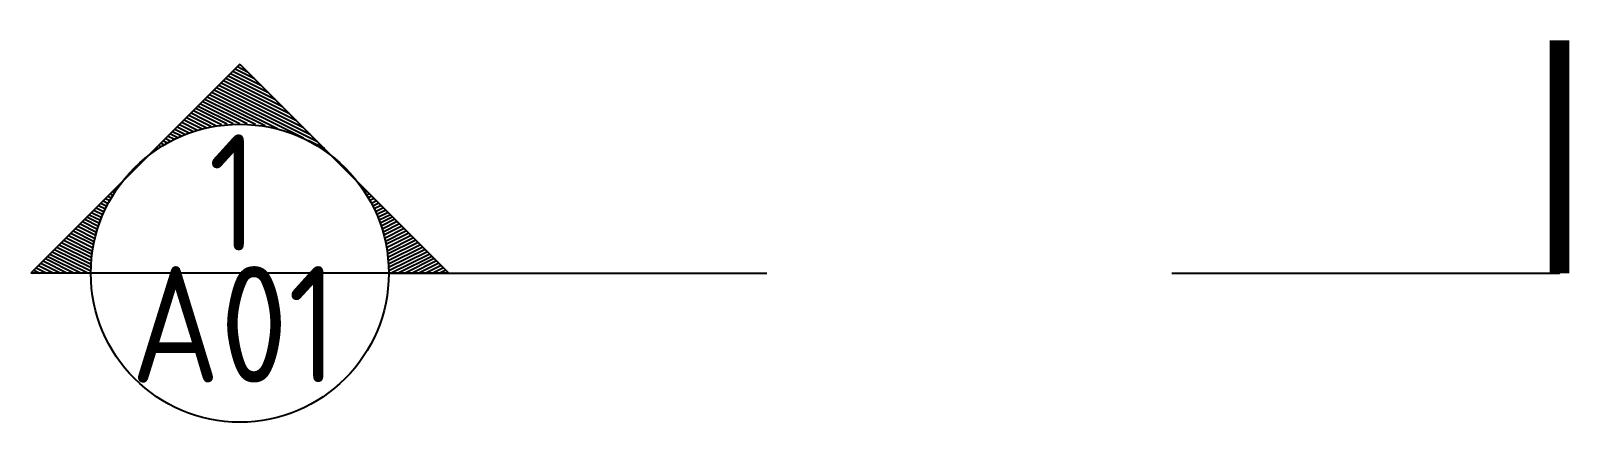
# Model space of a CAD drawing. Header units: millimetres. Extents: x -2413 to 1554, y -389 to 620.
import ezdxf

# ---------------------------------------------------------------- set-up
doc = ezdxf.new("R2010")
doc.units = ezdxf.units.MM
doc.layers.add('PUB_TEXT', color=7, linetype='Continuous')
doc.styles.add('国标', font='gbenor.shx', dxfattribs={"bigfont": 'gbcbig.shx'})

msp = doc.modelspace()

# ---------------------------------------------------------------- linework, layer by layer
at = {"color": 4}
for p, q in [((-1873.9, 534.3), (-2412.9, -4.7)), ((-1892.3, 515.9), (-1818.3, 478.9)), ((-1886.3, 521.9), (-1836.3, 496.9)), ((-1880.3, 527.9), (-1854.3, 514.9)), ((-1874.4, 533.8), (-1872.4, 532.8)), ((-1873.9, 534.3), (-1334.9, -4.7)), ((-1928, 480.1), (-1710, 371.2)), ((-1922, 486.1), (-1728.1, 389.1)), ((-1916.1, 492.1), (-1746.1, 407.1)), ((-1910.1, 498), (-1764.1, 425.1)), ((-1904.2, 504), (-1782.2, 443)), ((-1898.2, 510), (-1800.2, 461)), ((-1969.7, 438.4), (-1854.8, 381)), ((-1963.7, 444.3), (-1833.6, 379.3)), ((-1957.8, 450.3), (-1808.7, 375.8)), ((-1951.8, 456.3), (-1776.9, 368.8)), ((-1945.9, 462.2), (-1709.7, 344.2)), ((-1939.9, 468.2), (-1674, 335.3)), ((-1933.9, 474.2), (-1692, 353.2)), ((-2005.4, 402.6), (-1948.6, 374.1)), ((-1999.5, 408.5), (-1935.4, 376.5)), ((-1993.5, 414.5), (-1921.5, 378.5)), ((-1987.5, 420.5), (-1906.7, 380.1)), ((-1981.6, 426.4), (-1890.9, 381.1)), ((-1975.6, 432.4), (-1873.7, 381.4)), ((-2047.1, 360.8), (-2025.8, 350.1)), ((-2041.1, 366.8), (-2016, 354.2)), ((-2035.2, 372.7), (-2005.9, 358.1)), ((-2029.2, 378.7), (-1995.3, 361.7)), ((-2023.3, 384.7), (-1984.4, 365.2)), ((-2017.3, 390.6), (-1973, 368.5)), ((-2011.4, 396.6), (-1961.1, 371.4)), ((-2088.8, 319), (-2085.8, 317.5)), ((-2082.8, 325), (-2078, 322.6)), ((-2076.9, 330.9), (-2070, 327.5)), ((-2070.9, 336.9), (-2061.7, 332.3)), ((-2065, 342.9), (-2053.1, 337)), ((-2059, 348.8), (-2044.3, 341.5)), ((-2053, 354.8), (-2035.2, 345.9)), ((-1697.3, 338), (-1655.9, 317.3)), ((-2094.7, 313), (-2093.4, 312.4)), ((-2208.3, 199.9), (-2201.1, 196.3)), ((-2202.4, 205.9), (-2196.8, 203.1)), ((-2196.4, 211.8), (-2192.4, 209.8)), ((-2190.4, 217.8), (-2187.8, 216.5)), ((-2184.5, 223.7), (-2183.1, 223)), ((-1563.3, 223.7), (-1564.7, 223)), ((-1557.3, 217.8), (-1560, 216.5)), ((-1551.4, 211.8), (-1555.4, 209.8)), ((-1545.4, 205.9), (-1551, 203.1)), ((-1539.5, 199.9), (-1546.7, 196.3)), ((-2244.1, 164.1), (-2223.6, 153.9)), ((-2238.1, 170.1), (-2220.2, 161.1)), ((-2232.2, 176), (-2216.7, 168.3)), ((-2226.2, 182), (-2213, 175.4)), ((-2220.3, 188), (-2209.2, 182.4)), ((-2214.3, 193.9), (-2205.2, 189.4)), ((-1533.5, 193.9), (-1542.6, 189.4)), ((-1527.5, 188), (-1538.6, 182.4)), ((-1521.6, 182), (-1534.8, 175.4)), ((-1515.6, 176), (-1531.1, 168.3)), ((-1509.6, 170.1), (-1527.5, 161.1)), ((-1503.7, 164.1), (-1524.2, 153.9)), ((-2285.8, 122.4), (-2243.1, 101)), ((-2279.9, 128.3), (-2240.7, 108.8)), ((-2273.9, 134.3), (-2238.3, 116.5)), ((-2268, 140.3), (-2235.6, 124.1)), ((-2262, 146.2), (-2232.9, 131.7)), ((-2256, 152.2), (-2229.9, 139.1)), ((-2250.1, 158.2), (-2226.9, 146.5)), ((-1497.7, 158.2), (-1520.9, 146.5)), ((-1491.8, 152.2), (-1517.9, 139.1)), ((-1485.8, 146.2), (-1514.9, 131.7)), ((-1479.8, 140.3), (-1512.1, 124.1)), ((-1473.9, 134.3), (-1509.5, 116.5)), ((-1467.9, 128.3), (-1507, 108.8)), ((-1461.9, 122.4), (-1504.7, 101)), ((-2327.6, 80.6), (-2254.8, 44.2)), ((-2321.6, 86.6), (-2253.6, 52.6)), ((-2315.7, 92.6), (-2252.3, 60.9)), ((-2309.7, 98.5), (-2250.7, 69.1)), ((-2303.7, 104.5), (-2249.1, 77.2)), ((-2297.8, 110.4), (-2247.2, 85.2)), ((-2291.8, 116.4), (-2245.2, 93.1)), ((-1456, 116.4), (-1502.6, 93.1)), ((-1450, 110.4), (-1500.6, 85.2)), ((-1444, 104.5), (-1498.7, 77.2)), ((-1438.1, 98.5), (-1497, 69.1)), ((-1432.1, 92.6), (-1495.5, 60.9)), ((-1426.2, 86.6), (-1494.2, 52.6)), ((-1420.2, 80.6), (-1493, 44.2)), ((-2363.4, 44.9), (-2264.2, -4.7)), ((-2357.4, 50.8), (-2257.8, 1.1)), ((-2351.4, 56.8), (-2257.6, 9.9)), ((-2345.5, 62.7), (-2257.2, 18.6)), ((-2339.5, 68.7), (-2256.6, 27.2)), ((-2333.6, 74.7), (-2255.8, 35.8)), ((-1414.2, 74.7), (-1492, 35.8)), ((-1408.3, 68.7), (-1491.2, 27.2)), ((-1402.3, 62.7), (-1490.6, 18.6)), ((-1396.3, 56.8), (-1490.2, 9.9)), ((-1390.4, 50.8), (-1489.9, 1.1)), ((-1384.4, 44.9), (-1483.6, -4.7)), ((-2405.1, 3.1), (-2389.5, -4.7)), ((-2399.1, 9.1), (-2371.6, -4.7)), ((-2393.2, 15), (-2353.7, -4.7)), ((-2387.2, 21), (-2335.8, -4.7)), ((-2381.3, 27), (-2317.9, -4.7)), ((-2375.3, 32.9), (-2300, -4.7)), ((-2369.3, 38.9), (-2282.1, -4.7)), ((-1378.5, 38.9), (-1465.7, -4.7)), ((-1372.5, 32.9), (-1447.8, -4.7)), ((-1366.5, 27), (-1429.9, -4.7)), ((-1360.6, 21), (-1412, -4.7)), ((-1354.6, 15), (-1394.1, -4.7)), ((-1348.6, 9.1), (-1376.2, -4.7)), ((-1342.7, 3.1), (-1358.3, -4.7)), ((-1334.9, -4.7), (-2412.9, -4.7)), ((-2411.1, -2.9), (-2407.4, -4.7)), ((-1336.7, -2.9), (-1340.4, -4.7))]:
    msp.add_line(p, q, dxfattribs=at)
for points in [[(528.8, -4.7), (1528.8, -4.7), (1528.8, 595.3)], [(-1489.9, -4.7), (-514.9, -4.7)]]:
    msp.add_lwpolyline(points, dxfattribs=at)
at = {"color": 4, "const_width": 50}
msp.add_lwpolyline([(1528.8, 595.3), (1528.8, -4.7)], dxfattribs=at)
at = {"color": 4}
msp.add_circle((-1873.9, -4.7), 384, dxfattribs=at)

# ---------------------------------------------------------------- texts
at = {"layer": 'PUB_TEXT', "color": 7, "style": '国标'}
for s, p in [('1', (-1954.8, 53.3)), ('A01', (-2154.8, -286.3))]:
    msp.add_text(s, height=300, dxfattribs=at).set_placement(p)

doc.saveas('drawing.dxf')
